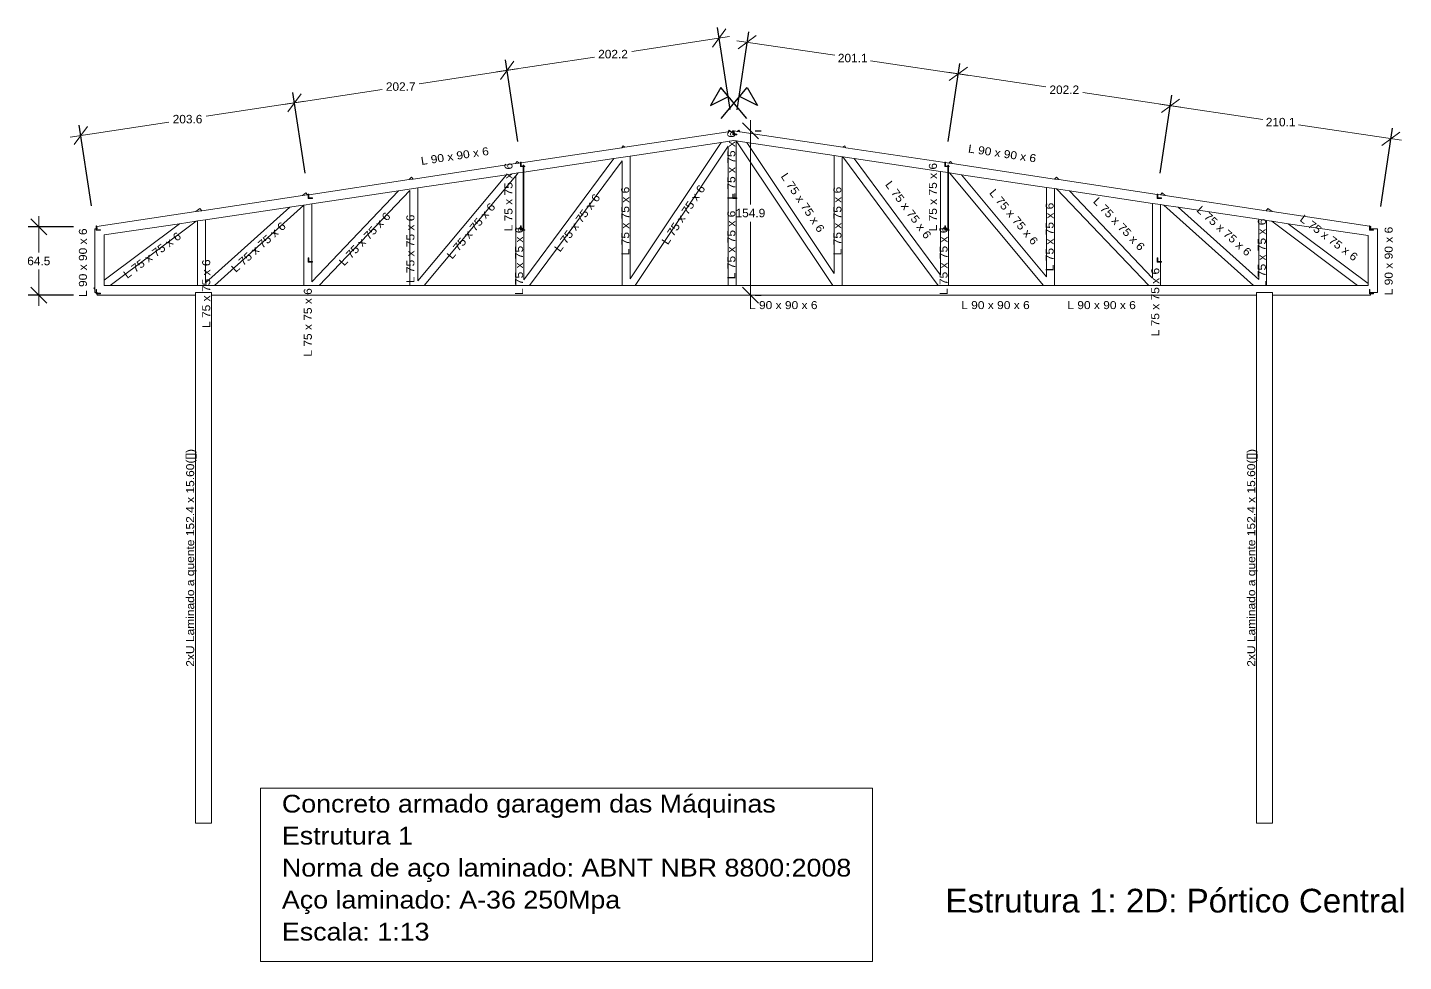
# Model space of a CAD drawing. Header units: inches. Extents: x -37 to 842, y -205 to 94.
# Drawn here: x 802.24 to 815.21, y 85.25 to 94.05 of the extents above; entities that cross this region are included whole.
import ezdxf
from ezdxf.enums import TextEntityAlignment as Align

# ---------------------------------------------------------------- set-up
doc = ezdxf.new("R2010")
doc.units = ezdxf.units.IN
doc.header["$MEASUREMENT"] = 0
doc.linetypes.add('HIDDEN', pattern=[19.05, 12.7, -6.35])
for name, color, linetype, lineweight in [('BARRAS_DE_ACO', 7, 'Continuous', 9), ('COTA_COTAS', 2, 'Continuous', 0), ('REFERENCIA_DAS_BARRAS', 2, 'Continuous', 9), ('TABELAS', 1, 'Continuous', 9), ('TITULOS', 51, 'Continuous', 0)]:
    doc.layers.add(name, color=color, linetype=linetype, lineweight=lineweight)
doc.layers.add('Planta da coberta-HID', color=7, linetype='HIDDEN')
doc.styles.add('CYPETXT', font='arial.ttf', dxfattribs={"height": 0.2})
doc.styles.get("Standard").update_dxf_attribs({"font": 'arial.ttf'})
doc.dimstyles.new('UM_50.000000', dxfattribs={"dimtxt": 0.2, "dimasz": 0.15, "dimexe": 0.1, "dimexo": 0.2, "dimgap": 0.1, "dimtad": 1, "dimtih": 1, "dimtoh": 1, "dimdec": 1, "dimlfac": 50, "dimzin": 0, "dimdsep": 46, "dimtxsty": 'Standard', "dimblk": 'OBLIQUE', "dimcen": 0.09, "dimdle": 0.1, "dimclrd": 256, "dimadec": 1, "dimazin": 2, "dimtfac": 1, "dimtdec": 1, "dimtofl": 0, "dimtmove": 0, "dimatfit": 3, "dimfxl": 1, "dimtolj": 1, "dimlwd": -1, "dimarcsym": 0})

# ---------------------------------------------------------------- blocks, each defined once
blk = doc.blocks.new('_OBLIQUE')
at = {"color": 0, "linetype": 'ByBlock', "lineweight": -2}
blk.add_line((-0.5, -0.5), (0.5, 0.5), dxfattribs=at)
blk = doc.blocks.new('*D174')
at = {"layer": 'COTA_COTAS', "transparency": 16777216}
for p, q in [((802.35, 92.271), (802.35, 91.929)), ((802.35, 91.426), (802.35, 91.768))]:
    blk.add_line(p, q, dxfattribs=at)
at = {"layer": 'COTA_COTAS', "color": 0, "lineweight": -2, "transparency": 16777216}
for p, q in [((802.678, 92.171), (802.25, 92.171)), ((802.678, 91.526), (802.25, 91.526))]:
    blk.add_line(p, q, dxfattribs=at)
at = {"layer": 'Defpoints', "color": 0, "transparency": 16777216}
for p in [(802.878, 92.171), (802.35, 91.526), (802.878, 91.526)]:
    blk.add_point(p, dxfattribs=at)
at = {"layer": 'COTA_COTAS', "transparency": 16777216, "xscale": 0.15, "yscale": 0.15, "zscale": 0.15}
for p, rotation in [((802.35, 92.171), 90), ((802.35, 91.526), 270)]:
    blk.add_blockref('_OBLIQUE', p, dxfattribs=dict(at, rotation=rotation))
at = {"layer": 'COTA_COTAS', "color": 0, "transparency": 16777216, "insert": (802.35, 91.848), "char_height": 0.08, "attachment_point": 5}
blk.add_mtext('\\A1;64.5', dxfattribs=at)
blk = doc.blocks.new('*D175')
at = {"layer": 'COTA_COTAS', "color": 0, "lineweight": -2, "transparency": 16777216}
for p, q in [((804.86, 92.676), (804.744, 93.437)), ((802.847, 92.369), (802.731, 93.13))]:
    blk.add_line(p, q, dxfattribs=at)
at = {"layer": 'COTA_COTAS', "transparency": 16777216}
for p, q in [((804.858, 93.354), (803.928, 93.212)), ((802.647, 93.016), (803.577, 93.158))]:
    blk.add_line(p, q, dxfattribs=at)
at = {"layer": 'Defpoints', "color": 0, "transparency": 16777216}
for p in [(804.759, 93.339), (804.89, 92.478), (802.878, 92.171)]:
    blk.add_point(p, dxfattribs=at)
at = {"layer": 'COTA_COTAS', "transparency": 16777216, "xscale": 0.15, "yscale": 0.15, "zscale": 0.15}
for p, rotation in [((804.759, 93.339), 8.68860884187033), ((802.746, 93.031), 188.6886088418704)]:
    blk.add_blockref('_OBLIQUE', p, dxfattribs=dict(at, rotation=rotation))
at = {"layer": 'COTA_COTAS', "color": 0, "transparency": 16777216, "insert": (803.752, 93.185), "char_height": 0.08, "attachment_point": 5}
blk.add_mtext('\\A1;203.6', dxfattribs=at)
blk = doc.blocks.new('*D176')
at = {"layer": 'COTA_COTAS', "transparency": 16777216}
for p, q in [((806.862, 93.66), (805.936, 93.519)), ((804.66, 93.323), (805.585, 93.465))]:
    blk.add_line(p, q, dxfattribs=at)
at = {"layer": 'COTA_COTAS', "color": 0, "lineweight": -2, "transparency": 16777216}
for p, q in [((806.865, 92.976), (806.748, 93.744)), ((804.86, 92.676), (804.744, 93.437))]:
    blk.add_line(p, q, dxfattribs=at)
at = {"layer": 'Defpoints', "color": 0, "transparency": 16777216}
for p in [(806.763, 93.645), (806.895, 92.778), (804.89, 92.478)]:
    blk.add_point(p, dxfattribs=at)
at = {"layer": 'COTA_COTAS', "transparency": 16777216, "xscale": 0.15, "yscale": 0.15, "zscale": 0.15}
for p, rotation in [((806.763, 93.645), 8.688608841870343), ((804.759, 93.339), 188.6886088418704)]:
    blk.add_blockref('_OBLIQUE', p, dxfattribs=dict(at, rotation=rotation))
at = {"layer": 'COTA_COTAS', "color": 0, "transparency": 16777216, "insert": (805.761, 93.492), "char_height": 0.08, "attachment_point": 5}
blk.add_mtext('\\A1;202.7', dxfattribs=at)
blk = doc.blocks.new('*D177')
at = {"layer": 'COTA_COTAS', "color": 0, "lineweight": -2, "transparency": 16777216}
for p, q in [((808.865, 93.276), (808.747, 94.049)), ((806.865, 92.976), (806.748, 93.744))]:
    blk.add_line(p, q, dxfattribs=at)
at = {"layer": 'COTA_COTAS', "transparency": 16777216}
for p, q in [((808.861, 93.965), (807.938, 93.824)), ((806.664, 93.63), (807.587, 93.771))]:
    blk.add_line(p, q, dxfattribs=at)
at = {"layer": 'Defpoints', "color": 0, "transparency": 16777216}
for p in [(808.762, 93.95), (808.895, 93.078), (806.895, 92.778)]:
    blk.add_point(p, dxfattribs=at)
at = {"layer": 'COTA_COTAS', "transparency": 16777216, "xscale": 0.15, "yscale": 0.15, "zscale": 0.15}
for p, rotation in [((808.762, 93.95), 8.688608841870343), ((806.763, 93.645), 188.6886088418704)]:
    blk.add_blockref('_OBLIQUE', p, dxfattribs=dict(at, rotation=rotation))
at = {"layer": 'COTA_COTAS', "color": 0, "transparency": 16777216, "insert": (807.762, 93.798), "char_height": 0.08, "attachment_point": 5}
blk.add_mtext('\\A1;202.2', dxfattribs=at)
blk = doc.blocks.new('*D178')
at = {"layer": 'COTA_COTAS', "transparency": 16777216}
for p, q in [((808.928, 93.925), (809.853, 93.787)), ((811.115, 93.597), (810.189, 93.736))]:
    blk.add_line(p, q, dxfattribs=at)
at = {"layer": 'COTA_COTAS', "color": 0, "lineweight": -2, "transparency": 16777216}
for p, q in [((808.932, 93.272), (809.042, 94.009)), ((810.92, 92.974), (811.03, 93.711))]:
    blk.add_line(p, q, dxfattribs=at)
at = {"layer": 'Defpoints', "color": 0, "transparency": 16777216}
for p in [(811.016, 93.612), (808.902, 93.075), (810.89, 92.776)]:
    blk.add_point(p, dxfattribs=at)
at = {"layer": 'COTA_COTAS', "transparency": 16777216, "xscale": 0.15, "yscale": 0.15, "zscale": 0.15}
for p, rotation in [((809.027, 93.911), 171.4692594356742), ((811.016, 93.612), 351.4692594356742)]:
    blk.add_blockref('_OBLIQUE', p, dxfattribs=dict(at, rotation=rotation))
at = {"layer": 'COTA_COTAS', "color": 0, "transparency": 16777216, "insert": (810.021, 93.761), "char_height": 0.08, "attachment_point": 5}
blk.add_mtext('\\A1;201.1', dxfattribs=at)
blk = doc.blocks.new('*D179')
at = {"layer": 'COTA_COTAS', "color": 0, "lineweight": -2, "transparency": 16777216}
for p, q in [((810.92, 92.974), (811.03, 93.711)), ((812.92, 92.676), (813.03, 93.411))]:
    blk.add_line(p, q, dxfattribs=at)
at = {"layer": 'COTA_COTAS', "transparency": 16777216}
for p, q in [((810.917, 93.627), (811.84, 93.489)), ((813.114, 93.298), (812.191, 93.436))]:
    blk.add_line(p, q, dxfattribs=at)
at = {"layer": 'Defpoints', "color": 0, "transparency": 16777216}
for p in [(813.015, 93.312), (810.89, 92.776), (812.89, 92.478)]:
    blk.add_point(p, dxfattribs=at)
at = {"layer": 'COTA_COTAS', "transparency": 16777216, "xscale": 0.15, "yscale": 0.15, "zscale": 0.15}
for p, rotation in [((811.016, 93.612), 171.4692594356742), ((813.015, 93.312), 351.4692594356742)]:
    blk.add_blockref('_OBLIQUE', p, dxfattribs=dict(at, rotation=rotation))
at = {"layer": 'COTA_COTAS', "color": 0, "transparency": 16777216, "insert": (812.015, 93.462), "char_height": 0.08, "attachment_point": 5}
blk.add_mtext('\\A1;202.2', dxfattribs=at)
blk = doc.blocks.new('*D180')
at = {"layer": 'COTA_COTAS', "color": 0, "lineweight": -2, "transparency": 16777216}
for p, q in [((812.92, 92.676), (813.03, 93.411)), ((814.997, 92.362), (815.108, 93.1))]:
    blk.add_line(p, q, dxfattribs=at)
at = {"layer": 'COTA_COTAS', "transparency": 16777216}
for p, q in [((812.916, 93.327), (813.886, 93.182)), ((815.192, 92.986), (814.222, 93.131))]:
    blk.add_line(p, q, dxfattribs=at)
at = {"layer": 'Defpoints', "color": 0, "transparency": 16777216}
for p in [(815.093, 93.001), (812.89, 92.478), (814.968, 92.165)]:
    blk.add_point(p, dxfattribs=at)
at = {"layer": 'COTA_COTAS', "transparency": 16777216, "xscale": 0.15, "yscale": 0.15, "zscale": 0.15}
for p, rotation in [((813.015, 93.312), 171.4692594356742), ((815.093, 93.001), 351.4692594356742)]:
    blk.add_blockref('_OBLIQUE', p, dxfattribs=dict(at, rotation=rotation))
at = {"layer": 'COTA_COTAS', "color": 0, "transparency": 16777216, "insert": (814.054, 93.157), "char_height": 0.08, "attachment_point": 5}
blk.add_mtext('\\A1;210.1', dxfattribs=at)
blk = doc.blocks.new('*D181')
at = {"layer": 'COTA_COTAS', "transparency": 16777216}
for p, q in [((809.057, 93.175), (809.057, 92.381)), ((809.057, 91.426), (809.057, 92.219))]:
    blk.add_line(p, q, dxfattribs=at)
at = {"layer": 'COTA_COTAS', "color": 0, "lineweight": -2, "transparency": 16777216}
for p, q in [((809.102, 93.075), (809.157, 93.075)), ((809.102, 91.526), (809.157, 91.526))]:
    blk.add_line(p, q, dxfattribs=at)
at = {"layer": 'Defpoints', "color": 0, "transparency": 16777216}
for p in [(808.902, 93.075), (808.902, 91.526), (809.057, 91.526)]:
    blk.add_point(p, dxfattribs=at)
at = {"layer": 'COTA_COTAS', "transparency": 16777216, "xscale": 0.15, "yscale": 0.15, "zscale": 0.15}
for p, rotation in [((809.057, 93.075), 90), ((809.057, 91.526), 270)]:
    blk.add_blockref('_OBLIQUE', p, dxfattribs=dict(at, rotation=rotation))
at = {"layer": 'COTA_COTAS', "color": 0, "transparency": 16777216, "insert": (809.057, 92.3), "char_height": 0.08, "attachment_point": 5}
blk.add_mtext('\\A1;154.9', dxfattribs=at)

msp = doc.modelspace()

# ---------------------------------------------------------------- linework, layer by layer
at = {"layer": 'BARRAS_DE_ACO'}
for p, q in [((808.7798, 92.9652), (808.9018, 92.9835)), ((808.8565, 93.0803), (808.8472, 93.0663)), ((808.8565, 93.0803), (808.8719, 93.07)), ((808.8902, 93.0385), (808.9302, 93.0385)), ((808.8952, 93.0785), (808.8952, 93.0735)), ((808.8982, 93.074), (808.8952, 93.0735)), ((808.8952, 93.0435), (808.8952, 93.0735)), ((808.9028, 93.0435), (808.8952, 93.0435)), ((808.9018, 93.0501), (808.8982, 93.074)), ((808.9018, 93.0501), (808.9054, 93.074)), ((808.9018, 92.9835), (808.9223, 92.9805)), ((808.9223, 92.4435), (808.9223, 92.9805)), ((808.9223, 92.9805), (808.9237, 92.9802)), ((808.9237, 92.9802), (809.8333, 91.6159)), ((809.0239, 92.9652), (808.9237, 92.9802)), ((808.9565, 93.0663), (809.9293, 92.9204)), ((807.8459, 92.9161), (806.8952, 92.7735)), ((807.8459, 92.9161), (807.858, 92.9325)), ((807.8459, 92.9161), (807.8744, 92.9204)), ((807.858, 92.9325), (807.8744, 92.9204)), ((807.9223, 91.6791), (808.7798, 92.9652)), ((807.9223, 92.8366), (808.7798, 92.9652)), ((810.8902, 92.7763), (809.9577, 92.9161)), ((806.8441, 92.7659), (805.8796, 92.6212)), ((806.8952, 92.7785), (806.8902, 92.7785)), ((806.8902, 92.7728), (806.8902, 92.7385)), ((806.9036, 92.7385), (806.8902, 92.7385)), ((806.8952, 92.7735), (806.8952, 92.7785)), ((806.8952, 92.7435), (806.8952, 92.7735)), ((806.9163, 92.7435), (806.8952, 92.7435)), ((806.9036, 92.7385), (806.9163, 92.7385)), ((806.9163, 92.7501), (806.9223, 92.7501)), ((806.9163, 92.7435), (806.9163, 92.7501)), ((806.9163, 92.7435), (806.9223, 92.7435)), ((806.9163, 92.6857), (806.9163, 92.7385)), ((806.9223, 92.7385), (806.9163, 92.7385)), ((807.7701, 92.8138), (806.9223, 91.6693)), ((807.7701, 92.8138), (806.9223, 92.6866)), ((806.9223, 92.7501), (806.9223, 92.7435)), ((806.9302, 92.7435), (806.9223, 92.7435)), ((806.9223, 92.7385), (806.9302, 92.7385)), ((806.9223, 92.6866), (806.9223, 92.7385)), ((806.9302, 92.7385), (806.9302, 92.7435)), ((806.9761, 91.6159), (807.8473, 92.7921)), ((807.9223, 92.8366), (807.7701, 92.8138)), ((807.8473, 92.7921), (807.8473, 91.6159)), ((807.9223, 91.6791), (807.9223, 92.8366)), ((809.8473, 92.8417), (809.9223, 92.8305)), ((809.9223, 92.8305), (809.9223, 91.6176)), ((809.9223, 92.8305), (809.9286, 92.8295)), ((810.8276, 91.6159), (809.9286, 92.8295)), ((809.9286, 92.8295), (810.0336, 92.8138)), ((810.0336, 92.8138), (810.8473, 91.7152)), ((810.8473, 92.6917), (810.0336, 92.8138)), ((810.8902, 92.7785), (810.8902, 92.7763)), ((810.8952, 92.7785), (810.8902, 92.7785)), ((810.8902, 92.7404), (810.8902, 92.7763)), ((810.8902, 92.7385), (810.8902, 92.7404)), ((810.9163, 92.7385), (810.8902, 92.7385)), ((810.8952, 92.7785), (810.8952, 92.7755)), ((810.8952, 92.7755), (810.9267, 92.7708)), ((810.8952, 92.7755), (810.8952, 92.7435)), ((810.9163, 92.7501), (810.9223, 92.7501)), ((810.9163, 92.7435), (810.9163, 92.7501)), ((810.9163, 92.7385), (810.9163, 92.6814)), ((810.9223, 92.7385), (810.9163, 92.7385)), ((810.9223, 92.7435), (810.9223, 92.7501)), ((810.9223, 92.7435), (810.9302, 92.7435)), ((810.9302, 92.7385), (810.9223, 92.7385)), ((810.9437, 92.785), (810.9267, 92.7708)), ((810.9596, 92.7659), (810.9267, 92.7708)), ((810.9302, 92.7435), (810.9302, 92.7385)), ((810.9596, 92.7659), (810.9437, 92.785)), ((810.9596, 92.7659), (811.924, 92.6212)), ((806.9163, 92.6857), (806.869, 92.6786)), ((806.9223, 92.6866), (806.9223, 92.1501)), ((810.9163, 92.1501), (810.9163, 92.6814)), ((810.9223, 92.1501), (810.9223, 92.6805)), ((810.9347, 92.6786), (811.8203, 91.6159)), ((811.0463, 92.6619), (810.9347, 92.6786)), ((811.8473, 91.7006), (811.0463, 92.6619)), ((812.8902, 92.4763), (811.9625, 92.6154)), ((804.8367, 92.4648), (804.8654, 92.4906)), ((804.8824, 92.4716), (804.8902, 92.4728)), ((804.8902, 92.4785), (804.8902, 92.4728)), ((804.8952, 92.4785), (804.8902, 92.4785)), ((804.8902, 92.4728), (804.8902, 92.4385)), ((804.8952, 92.4785), (804.8952, 92.4735)), ((804.8952, 92.4735), (804.8952, 92.4435)), ((805.7401, 92.5093), (804.9223, 92.3866)), ((805.7401, 92.5093), (804.9223, 91.6506)), ((805.9223, 92.5366), (805.7401, 92.5093)), ((805.8473, 92.5131), (805.8473, 91.6159)), ((805.9223, 91.6598), (805.9223, 92.5366)), ((808.8952, 92.4785), (808.8952, 92.4435)), ((811.9223, 92.5305), (811.8473, 92.5417)), ((811.9223, 91.6159), (811.9223, 92.5305)), ((811.9223, 92.5305), (811.9427, 92.5274)), ((812.8109, 91.6159), (811.9427, 92.5274)), ((811.9427, 92.5274), (812.0636, 92.5093)), ((812.8473, 91.6863), (812.0636, 92.5093)), ((812.8902, 92.4785), (812.8902, 92.4763)), ((812.8952, 92.4785), (812.8902, 92.4785)), ((812.8902, 92.4385), (812.8902, 92.4763)), ((812.8952, 92.4785), (812.8952, 92.4755)), ((812.8952, 92.4755), (812.9212, 92.4716)), ((812.8952, 92.4755), (812.8952, 92.4435)), ((812.9212, 92.4716), (812.9383, 92.4906)), ((813.9183, 92.3221), (812.967, 92.4648)), ((803.8691, 92.3437), (803.8291, 92.3136)), ((804.7154, 92.3556), (803.9223, 91.6418)), ((803.9223, 92.2366), (804.7154, 92.3556)), ((804.0056, 91.6159), (804.8473, 92.3734)), ((804.8499, 92.3757), (804.8473, 92.3754)), ((804.8473, 92.3734), (804.8473, 91.6159)), ((804.9223, 92.3866), (804.8499, 92.3757)), ((804.9302, 92.4385), (804.8902, 92.4385)), ((804.8952, 92.4435), (804.9302, 92.4435)), ((804.9223, 92.3866), (804.9223, 91.8435)), ((804.9302, 92.4385), (804.9302, 92.4435)), ((808.8902, 92.4385), (808.9223, 92.4385)), ((808.8952, 92.4435), (808.9223, 92.4435)), ((808.9223, 92.4435), (808.9302, 92.4435)), ((808.9223, 92.4385), (808.9223, 91.6159)), ((808.9302, 92.4385), (808.9223, 92.4385)), ((808.9302, 92.4435), (808.9302, 92.4385)), ((812.9223, 92.3805), (812.8473, 92.3917)), ((812.8952, 92.4435), (812.9302, 92.4435)), ((813.7981, 91.6159), (812.9538, 92.3757)), ((802.8982, 92.174), (803.8291, 92.3136)), ((803.8337, 92.2233), (803.0237, 91.6159)), ((803.6774, 92.1999), (803.8337, 92.2233)), ((803.8853, 92.3221), (803.8291, 92.3136)), ((803.8473, 91.6159), (803.8473, 92.2254)), ((803.9223, 91.6418), (803.9223, 92.2366)), ((813.8473, 92.2417), (813.9223, 92.2305)), ((813.9223, 91.6159), (813.9223, 92.2305)), ((813.97, 92.2233), (813.9223, 92.2305)), ((814.7799, 91.6159), (813.97, 92.2233)), ((813.97, 92.2233), (814.1263, 92.1999)), ((813.9746, 92.3136), (814.8902, 92.1763)), ((802.8776, 92.1501), (802.8776, 91.6)), ((802.8902, 92.1501), (802.8776, 92.1501)), ((802.8902, 92.1501), (802.8902, 92.1785)), ((802.8902, 92.1785), (802.8952, 92.1785)), ((802.8902, 92.1385), (802.8902, 92.1501)), ((802.8902, 92.1385), (802.9302, 92.1385)), ((802.8952, 92.1501), (802.8952, 92.1785)), ((802.8952, 92.1501), (802.8952, 92.1435)), ((802.9302, 92.1435), (802.8952, 92.1435)), ((802.9302, 92.1385), (802.9302, 92.1435)), ((803.6774, 92.1999), (802.9676, 91.6675)), ((806.8473, 92.1501), (806.8473, 91.6159)), ((806.8902, 92.1501), (806.8473, 92.1501)), ((806.8902, 92.1785), (806.8952, 92.1785)), ((806.8902, 92.1501), (806.8902, 92.1785)), ((806.8902, 92.1385), (806.8902, 92.1501)), ((806.9223, 92.1385), (806.8902, 92.1385)), ((806.9223, 92.1501), (806.9223, 92.1435)), ((806.9223, 92.1435), (806.9302, 92.1435)), ((806.9223, 91.6693), (806.9223, 92.1385)), ((806.9223, 92.1385), (806.9302, 92.1385)), ((806.9302, 92.1435), (806.9302, 92.1385)), ((810.8473, 91.7152), (810.8473, 92.1501)), ((810.8473, 92.1501), (810.8902, 92.1501)), ((810.8902, 92.1785), (810.8902, 92.1501)), ((810.8952, 92.1785), (810.8902, 92.1785)), ((810.8902, 92.1501), (810.8902, 92.1385)), ((810.8952, 92.1785), (810.8952, 92.1501)), ((810.8952, 92.1501), (810.9163, 92.1501)), ((810.9163, 92.1501), (810.9223, 92.1501)), ((810.9223, 92.1501), (810.9223, 92.1435)), ((810.9223, 92.1435), (810.9302, 92.1435)), ((810.9302, 92.1385), (810.9223, 92.1385)), ((810.9302, 92.1435), (810.9302, 92.1385)), ((814.8776, 91.6363), (814.1263, 92.1999)), ((814.1263, 92.1999), (814.8776, 92.0872)), ((814.8776, 92.0872), (814.8776, 91.6363)), ((814.8902, 92.1785), (814.8902, 92.1763)), ((814.8952, 92.1785), (814.8902, 92.1785)), ((814.8902, 92.1501), (814.8902, 92.1763)), ((814.8902, 92.1385), (814.8902, 92.1501)), ((814.8902, 92.1385), (814.9302, 92.1385)), ((814.8952, 92.1755), (814.8952, 92.1785)), ((814.8952, 92.1755), (814.9054, 92.174)), ((814.8952, 92.1501), (814.8952, 92.1755)), ((814.8952, 92.1435), (814.8952, 92.1501)), ((814.9008, 92.1435), (814.8952, 92.1435)), ((814.9302, 92.1435), (814.9008, 92.1435)), ((814.9302, 92.1385), (814.9302, 92.1435)), ((814.9676, 92.1501), (814.9676, 91.5501)), ((804.8902, 91.8785), (804.8902, 91.8385)), ((804.8952, 91.8785), (804.8902, 91.8785)), ((804.9223, 91.8385), (804.8902, 91.8385)), ((804.8952, 91.8435), (804.8952, 91.8785)), ((804.9223, 91.8435), (804.8952, 91.8435)), ((804.9223, 91.8435), (804.9302, 91.8435)), ((804.9223, 91.8385), (804.9223, 91.6506)), ((804.9302, 91.8385), (804.9223, 91.8385)), ((804.9302, 91.8435), (804.9302, 91.8385)), ((812.8902, 91.8785), (812.8902, 91.8385)), ((812.8952, 91.8785), (812.8902, 91.8785)), ((812.9223, 91.8385), (812.8902, 91.8385)), ((812.8952, 91.8785), (812.8952, 91.8435)), ((812.8952, 91.8435), (812.9223, 91.8435)), ((812.9223, 91.8385), (812.9223, 91.6159)), ((812.9302, 91.8385), (812.9223, 91.8385)), ((812.9302, 91.8435), (812.9302, 91.8385)), ((802.8691, 91.5937), (802.8776, 91.6)), ((802.8776, 91.5823), (802.8691, 91.5937)), ((802.8776, 91.5823), (802.8776, 91.6)), ((802.8776, 91.5823), (802.8776, 91.5501)), ((802.8902, 91.5501), (802.8902, 91.5785)), ((802.8902, 91.5785), (802.8952, 91.5785)), ((802.8952, 91.5501), (802.8952, 91.5785)), ((802.9676, 91.6159), (802.9676, 91.6675)), ((802.9676, 91.6159), (803.0237, 91.6159)), ((803.8473, 91.6159), (803.0237, 91.6159)), ((803.8473, 91.6159), (804.0056, 91.6159)), ((804.8473, 91.6159), (804.0056, 91.6159)), ((804.9223, 91.6159), (804.8473, 91.6159)), ((804.9928, 91.6159), (804.9223, 91.6159)), ((806.8473, 91.6159), (806.9761, 91.6159)), ((809.9235, 91.6159), (809.8333, 91.6159)), ((809.9223, 91.6176), (809.9235, 91.6159)), ((810.8276, 91.6159), (809.9235, 91.6159)), ((810.8276, 91.6159), (810.9223, 91.6159)), ((811.9223, 91.6159), (812.8109, 91.6159)), ((813.7981, 91.6159), (813.9223, 91.6159)), ((813.9223, 91.6159), (814.7799, 91.6159)), ((814.8902, 91.5785), (814.8902, 91.5385)), ((814.8952, 91.5785), (814.8902, 91.5785)), ((814.8952, 91.5435), (814.8952, 91.5785)), ((802.8776, 91.5501), (802.8902, 91.5501)), ((802.8902, 91.5501), (802.8902, 91.5385)), ((802.9018, 91.5501), (802.8952, 91.5501)), ((802.8952, 91.5501), (802.8952, 91.5435)), ((802.9018, 91.5435), (802.8952, 91.5435)), ((802.9018, 91.5501), (802.9018, 91.5435)), ((802.9018, 91.5435), (802.9302, 91.5435)), ((803.8256, 91.5259), (802.9018, 91.5259)), ((803.8256, 91.5259), (803.8256, 91.5501)), ((803.978, 91.5501), (803.8256, 91.5501)), ((803.8256, 86.5501), (803.8256, 91.5259)), ((803.978, 91.5501), (803.978, 91.5259)), ((803.978, 86.5501), (803.978, 91.5259)), ((803.978, 91.5259), (813.8256, 91.5259)), ((813.8256, 91.5501), (813.9701, 91.5501)), ((813.8256, 91.5259), (813.8256, 91.5501)), ((813.8256, 86.5501), (813.8256, 91.5259)), ((813.9701, 91.5501), (813.978, 91.5501)), ((813.978, 91.5259), (813.978, 91.5501)), ((814.9018, 91.5385), (814.8902, 91.5385)), ((814.9018, 91.5435), (814.8952, 91.5435)), ((814.9018, 91.5501), (814.9018, 91.5435)), ((814.9676, 91.5501), (814.9018, 91.5501)), ((814.9018, 91.5435), (814.9302, 91.5435)), ((814.9018, 91.5259), (814.9018, 91.5385)), ((814.9302, 91.5385), (814.9018, 91.5385)), ((814.9302, 91.5435), (814.9302, 91.5385)), ((803.978, 86.5501), (803.8256, 86.5501)), ((813.8256, 86.5501), (813.9701, 86.5501))]:
    msp.add_line(p, q, dxfattribs=at)
for points in [[(808.8719, 93.07), (808.8472, 93.0663), (807.8744, 92.9204)], [(808.8902, 93.0385), (808.8902, 93.0728), (808.8719, 93.07)], [(808.8952, 93.0785), (808.8902, 93.0785), (808.8902, 93.0728)], [(808.9028, 93.0435), (808.9302, 93.0435), (808.9302, 93.0385)], [(808.9565, 93.0663), (808.9318, 93.07), (808.9054, 93.074)], [(808.9565, 93.0663), (808.9472, 93.0803), (808.9318, 93.07)], [(806.8902, 92.7785), (806.8902, 92.7728), (806.877, 92.7708)], [(810.9223, 92.7435), (810.9163, 92.7435), (810.8952, 92.7435)], [(810.9223, 92.7385), (810.9223, 92.6805), (810.9347, 92.6786)], [(804.8952, 92.4735), (805.8412, 92.6154), (805.8624, 92.6377)], [(805.8412, 92.6154), (805.8796, 92.6212), (805.8624, 92.6377)], [(805.9223, 91.6598), (806.7574, 92.6619), (805.9223, 92.5366)], [(806.8473, 92.1501), (806.8473, 92.6526), (805.9834, 91.6159)], [(806.8473, 92.6526), (806.869, 92.6786), (806.7574, 92.6619)], [(806.9163, 92.6857), (806.9163, 92.1501), (806.9223, 92.1501)], [(810.9163, 92.6814), (810.8473, 92.6917), (810.8473, 92.1501)], [(811.8473, 91.7006), (811.8473, 92.5417), (811.0463, 92.6619)], [(803.8691, 92.3437), (803.8853, 92.3221), (804.8367, 92.4648)], [(804.8654, 92.4906), (804.8824, 92.4716), (804.8367, 92.4648)], [(805.8473, 92.5131), (804.9928, 91.6159), (805.8473, 91.6159)], [(808.8902, 92.4385), (808.8902, 92.4785), (808.8952, 92.4785)], [(812.8473, 91.6863), (812.8473, 92.3917), (812.0636, 92.5093)], [(812.9212, 92.4716), (812.967, 92.4648), (812.9383, 92.4906)], [(804.7154, 92.3556), (804.8166, 92.3708), (804.8473, 92.3754)], [(812.8902, 92.4385), (812.9001, 92.4385), (812.9302, 92.4385), (812.9302, 92.4435)], [(812.9223, 92.3805), (812.9223, 91.8435), (812.9302, 91.8435)], [(812.9223, 92.3805), (812.9538, 92.3757), (813.0883, 92.3556)], [(803.8337, 92.2233), (803.8473, 92.2254), (803.9223, 92.2366)], [(802.8952, 92.1501), (802.9018, 92.1501), (802.8982, 92.174)], [(803.6774, 92.1999), (802.9676, 92.0934), (802.9676, 91.6675)], [(806.9163, 92.1501), (806.8952, 92.1501), (806.8952, 92.1785)], [(806.8952, 92.1501), (806.8952, 92.1435), (806.9223, 92.1435)], [(811.9223, 91.6159), (811.9179, 91.6159), (811.8203, 91.6159), (810.9223, 91.6159), (810.9223, 92.1385), (810.8902, 92.1385)], [(810.8952, 92.1501), (810.8952, 92.1435), (810.9223, 92.1435)], [(814.9676, 92.1501), (814.9018, 92.1501), (814.9054, 92.174)], [(806.8473, 91.6159), (805.9834, 91.6159), (805.8473, 91.6159)], [(807.9703, 91.6159), (807.8473, 91.6159), (806.9761, 91.6159)], [(809.8333, 91.6159), (808.9223, 91.6159), (808.8473, 91.6159)], [(812.8109, 91.6159), (812.9223, 91.6159), (813.7981, 91.6159)], [(814.7799, 91.6159), (814.8776, 91.6159), (814.8776, 91.6363)], [(802.9018, 91.5259), (802.9018, 91.5385), (802.8902, 91.5385)], [(802.9018, 91.5385), (802.9302, 91.5385), (802.9302, 91.5435)], [(814.9018, 91.5259), (813.978, 91.5259), (813.978, 86.5501), (813.9701, 86.5501)]]:
    msp.add_lwpolyline(points, dxfattribs=at)
for points in [[(808.8473, 92.9314), (807.9703, 91.6159), (808.8473, 91.6159), (808.8473, 92.9314)], [(809.8473, 91.7301), (809.8473, 92.8417), (809.0239, 92.9652), (809.8473, 91.7301)], [(809.9456, 92.9325), (809.9293, 92.9204), (809.9577, 92.9161), (809.9456, 92.9325)], [(806.86, 92.785), (806.8441, 92.7659), (806.877, 92.7708), (806.86, 92.785)], [(811.9413, 92.6377), (811.924, 92.6212), (811.9625, 92.6154), (811.9413, 92.6377)], [(813.8473, 91.6724), (813.8473, 92.2417), (813.0883, 92.3556), (813.8473, 91.6724)], [(813.9345, 92.3437), (813.9183, 92.3221), (813.9746, 92.3136), (813.9345, 92.3437)]]:
    msp.add_lwpolyline(points, close=True, dxfattribs=at)
at = {"layer": 'Planta da coberta-HID'}
for p, q in [((808.7771, 93.4836), (808.6813, 93.3126)), ((808.6813, 93.3126), (808.8488, 93.3983)), ((809.0218, 93.1924), (808.7771, 93.4836)), ((808.7819, 93.1924), (809.0265, 93.4836)), ((809.1224, 93.3126), (808.9549, 93.3983)), ((809.0265, 93.4836), (809.1224, 93.3126))]:
    msp.add_line(p, q, dxfattribs=at)
at = {"layer": 'TABELAS'}
msp.add_lwpolyline([(804.4404, 85.2452), (810.2085, 85.2452), (810.2085, 86.8796), (804.4404, 86.8796), (804.4404, 85.2452)], close=True, dxfattribs=at)

# ---------------------------------------------------------------- texts
at = {"layer": 'REFERENCIA_DAS_BARRAS', "style": 'CYPETXT'}
for s, rotation, width, p, p2 in [('L 75 x 75 x 6', 90, 1.070632, (808.9144, 92.4272), (808.9144, 93.0729)), ('L 90 x 90 x 6', 8.49955, 1.070632, (805.9572, 92.7532), (806.5959, 92.8486)), ('L 90 x 90 x 6', 351.50045, 1.070632, (811.1049, 92.8723), (811.7436, 92.7769)), ('L 75 x 75 x 6', 90, 1.070632, (806.8144, 92.1272), (806.8144, 92.7729)), ('L 75 x 75 x 6', 90, 1.070632, (810.8144, 92.1272), (810.8144, 92.7729)), ('L 75 x 75 x 6', 303.70025, 1.070632, (809.3396, 92.6466), (809.6979, 92.1094)), ('L 75 x 75 x 6', 306.5006, 1.070632, (810.3225, 92.5681), (810.7066, 92.049)), ('L 75 x 75 x 6', 53.4994, 1.070632, (807.2624, 91.9266), (807.6465, 92.4456)), ('L 75 x 75 x 6', 90, 1.070632, (807.9144, 91.9022), (807.9144, 92.5479)), ('L 75 x 75 x 6', 56.29975, 1.070632, (808.2773, 91.995), (808.6356, 92.5322)), ('L 75 x 75 x 6', 90, 1.070632, (809.9144, 91.9022), (809.9144, 92.5479)), ('L 75 x 75 x 6', 309.79975, 1.070632, (811.303, 92.488), (811.7164, 91.9919)), ('L 75 x 75 x 6', 50.20025, 1.070632, (806.2456, 91.86), (806.6589, 92.3561)), ('L 75 x 75 x 6', 90, 1.070632, (811.9144, 91.7522), (811.9144, 92.3979)), ('L 75 x 75 x 6', 313.60023, 1.070632, (812.2809, 92.4057), (812.7262, 91.9381)), ('L 75 x 75 x 6', 318.00096, 1.070632, (813.2558, 92.3204), (813.7357, 91.8884)), ('L 75 x 75 x 6', 41.99904, 1.070632, (804.2057, 91.7353), (804.6856, 92.1674)), ('L 75 x 75 x 6', 46.39977, 1.070632, (805.2267, 91.796), (805.672, 92.2636)), ('L 75 x 75 x 6', 90, 1.070632, (805.89, 91.6399), (805.89, 92.2856)), ('L 75 x 75 x 6', 90, 1.070632, (808.9144, 91.6772), (808.9144, 92.3229)), ('L 75 x 75 x 6', 90, 1.070632, (813.9144, 91.6022), (813.9144, 92.2479)), ('L 75 x 75 x 6', 323.09968, 1.070632, (814.2278, 92.2311), (814.7442, 91.8434)), ('L 90 x 90 x 6', 90, 1.070632, (802.8034, 91.5094), (802.8034, 92.1552)), ('L 75 x 75 x 6', 36.90032, 1.070632, (803.1829, 91.6788), (803.6993, 92.0666)), ('L 75 x 75 x 6', 90, 1.070632, (806.9144, 91.5272), (806.9144, 92.1729)), ('L 75 x 75 x 6', 90, 1.070632, (810.9144, 91.5272), (810.9144, 92.1729)), ('L 90 x 90 x 6', 90, 1.070632, (815.1097, 91.525), (815.1097, 92.1707)), ('L 75 x 75 x 6', 90, 1.070632, (803.9658, 91.2167), (803.9658, 91.8625)), ('L 75 x 75 x 6', 90, 1.070632, (812.9101, 91.1379), (812.9101, 91.7837)), ('L 75 x 75 x 6', 90, 1.070632, (804.9234, 90.9463), (804.9234, 91.592)), ('2xU Laminado a quente 152.4 x 15.60([])', 90, 1.072223, (803.8144, 88.0235), (803.8144, 90.0766)), ('2xU Laminado a quente 152.4 x 15.60([])', 90, 1.072223, (813.8144, 88.0235), (813.8144, 90.0766))]:
    msp.add_text(s, height=0.0754, rotation=rotation, dxfattribs=dict(at, width=width)).set_placement(p, p2, align=Align.FIT)
at = {"layer": 'REFERENCIA_DAS_BARRAS', "style": 'CYPETXT', "width": 1.070632}
for p, p2 in [((809.0434, 91.3949), (809.6892, 91.3949)), ((811.0434, 91.3949), (811.6892, 91.3949)), ((812.0434, 91.3949), (812.6892, 91.3949))]:
    msp.add_text('L 90 x 90 x 6', height=0.0754, dxfattribs=at).set_placement(p, p2, align=Align.FIT)
at = {"layer": 'TABELAS', "style": 'CYPETXT'}
for s, width, p, p2 in [('Concreto armado garagem das Máquinas', 1.076954, (804.6415, 86.6491), (809.2957, 86.6491)), ('Estrutura 1', 1.077877, (804.6415, 86.3474), (805.8761, 86.3474)), ('Norma de aço laminado: ABNT NBR 8800:2008', 1.079121, (804.6415, 86.0457), (810.0073, 86.0457)), ('Aço laminado: A-36 250Mpa', 1.078951, (804.6415, 85.7439), (807.8298, 85.7439)), ('Escala: 1:13', 1.078917, (804.6415, 85.4422), (806.032, 85.4422))]:
    msp.add_text(s, height=0.167628, dxfattribs=dict(at, width=width)).set_placement(p, p2, align=Align.FIT)
at = {"layer": 'TITULOS'}
msp.add_text('Estrutura 1: 2D: Pórtico Central', height=0.223504, dxfattribs=at).set_placement((810.8948, 85.707))

# ---------------------------------------------------------------- dimensions: what is measured, and where the dimension line sits
at = {"layer": 'COTA_COTAS'}
for base, p1, p2, angle, picture, middle in [((808.762, 93.9504), (806.8952, 92.7785), (808.8952, 93.0785), 188.68861, '*D177', (807.7624, 93.7976)), ((806.7628, 93.6448), (804.8902, 92.4785), (806.8952, 92.7785), 188.68861, '*D176', (805.7608, 93.4917)), ((813.0153, 93.3124), (810.8902, 92.7763), (812.8902, 92.4785), 171.46926, '*D179', (812.0155, 93.4623)), ((815.093, 93.0007), (812.8902, 92.4785), (814.9676, 92.1647), 171.46926, '*D180', (814.0542, 93.1565)), ((809.0571, 91.5259), (808.9018, 93.0745), (808.9018, 91.5259), 90, '*D181', (809.0571, 92.3002))]:
    dim = msp.add_linear_dim(base=base, p1=p1, p2=p2, angle=angle, dimstyle='UM_50.000000', override={"dimtxt": 0.08, "dimgap": 0.04, "dimlfac": 100, "dimtmove": 1}, dxfattribs=at)
    dim.commit()
    dim.dimension.update_dxf_attribs({"geometry": picture, "text_midpoint": middle})
for p1, p2, distance, picture, middle in [((808.9018, 93.0745), (810.8902, 92.7763), 0.8454, '*D178', (810.0214, 93.7614)), ((802.8776, 92.1709), (804.8902, 92.4785), 0.8701, '*D175', (803.7525, 93.1848)), ((802.8776, 92.1709), (802.8776, 91.5259), -0.5277, '*D174', (802.3499, 91.8484))]:
    dim = msp.add_aligned_dim(p1=p1, p2=p2, distance=distance, dimstyle='UM_50.000000', override={"dimtxt": 0.08, "dimgap": 0.04, "dimlfac": 100, "dimtmove": 1}, dxfattribs=at)
    dim.commit()
    dim.dimension.update_dxf_attribs({"geometry": picture, "text_midpoint": middle})

doc.saveas('drawing.dxf')
